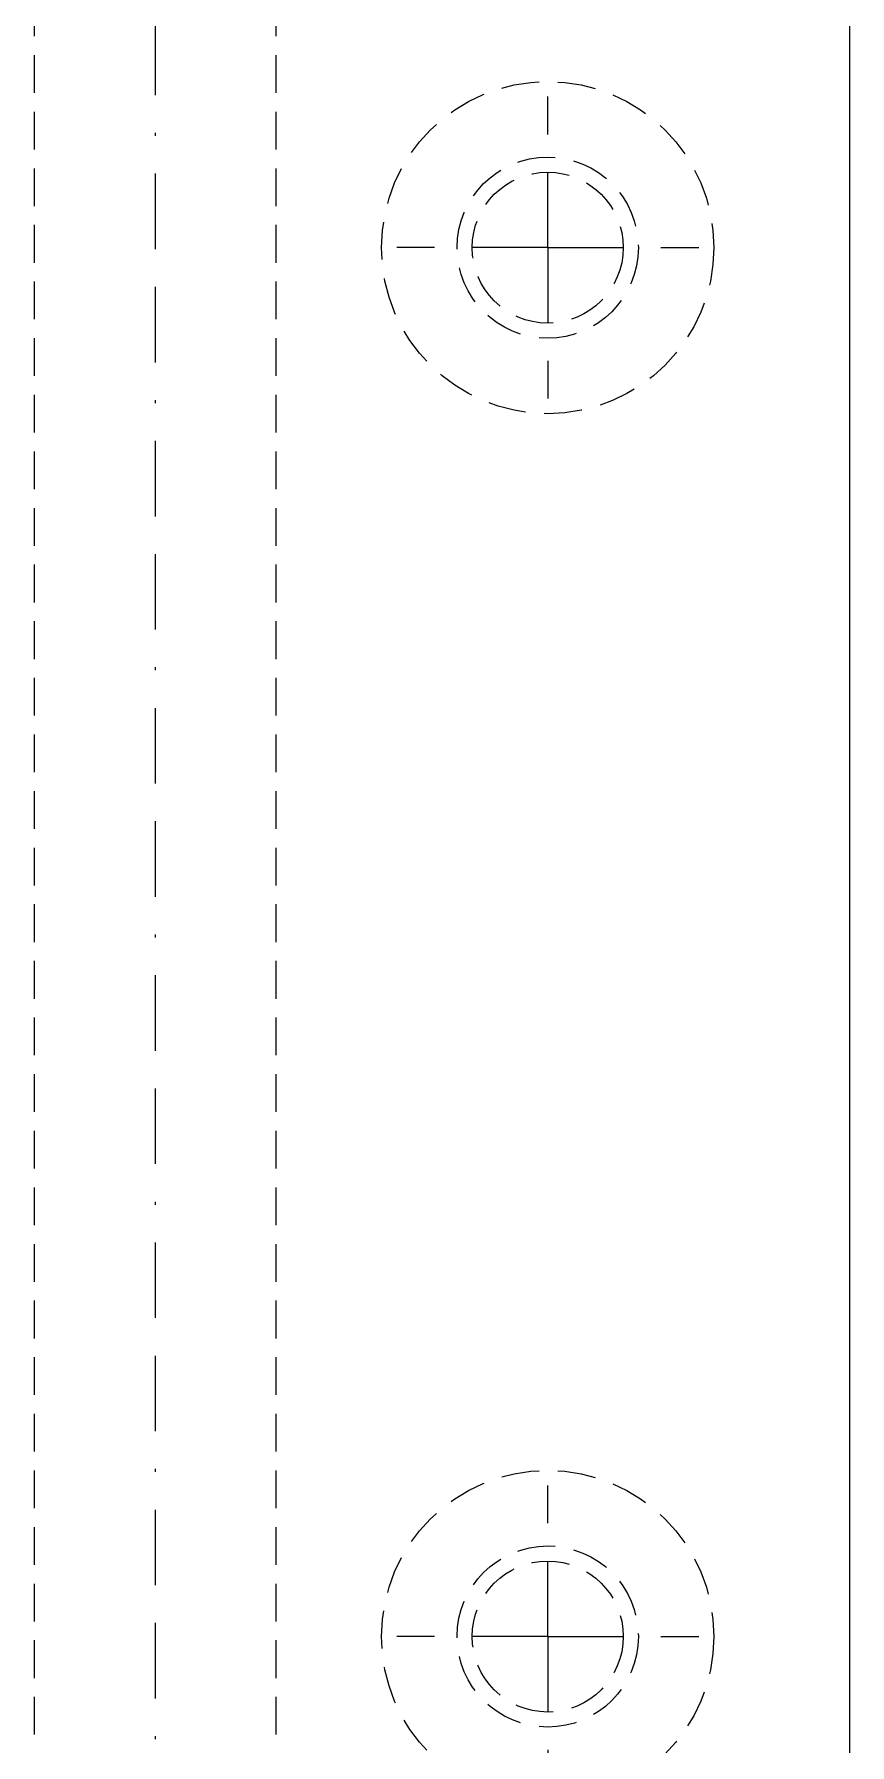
# Model space of a CAD drawing. Extents: x -430 to 437, y -440 to 538.
# Drawn here: x 259.3 to 286.3, y -135.2 to -78.5 of the extents above; entities that cross this region are included whole.
import ezdxf

# ---------------------------------------------------------------- set-up
doc = ezdxf.new("R2010")
doc.units = 0
doc.linetypes.add('BORDER', pattern=[8.75, 2.5, -1.25, 2.5, -1.25, 0, -1.25])
doc.linetypes.add('HIDDEN', pattern=[1.875, 1.25, -0.625])
for name, color, linetype in [('1', 7, 'CONTINUOUS'), ('11', 7, 'CONTINUOUS'), ('2', 7, 'CONTINUOUS')]:
    doc.layers.add(name, color=color, linetype=linetype)

msp = doc.modelspace()

# ---------------------------------------------------------------- linework, layer by layer
at = {"layer": '1', "color": 7, "linetype": 'CONTINUOUS'}
for p, q in [((286.3318, -189.6018), (286.3318, -59.6018)), ((286.3318, -190.6018), (286.3318, -59.8509))]:
    msp.add_line(p, q, dxfattribs=at)
at = {"layer": '1', "color": 2, "linetype": 'HIDDEN'}
for centre in [(276.3318, -85.6018), (276.3318, -131.6018)]:
    msp.add_circle(centre, 5.5, dxfattribs=at)
at = {"layer": '11', "color": 141, "linetype": 'BORDER'}
msp.add_line((263.3318, -56.6018), (263.3318, -168.6534), dxfattribs=at)
at = {"layer": '11', "color": 141, "linetype": 'HIDDEN'}
for p, q in [((259.3318, -73.6018), (259.3318, -171.5143)), ((267.3318, -73.6018), (267.3318, -171.6534))]:
    msp.add_line(p, q, dxfattribs=at)
at = {"layer": '2', "color": 141, "linetype": 'BORDER'}
for p, q in [((276.3318, -85.6018), (276.3318, -80.6018)), ((276.3318, -85.6018), (271.3318, -85.6018)), ((276.3318, -85.6018), (281.3318, -85.6018)), ((276.3318, -85.6018), (276.3318, -90.6018)), ((276.3318, -131.6018), (276.3318, -126.6018)), ((276.3318, -131.6018), (271.3318, -131.6018)), ((276.3318, -131.6018), (281.3318, -131.6018)), ((276.3318, -131.6018), (276.3318, -136.6018))]:
    msp.add_line(p, q, dxfattribs=at)
at = {"layer": '2', "color": 231, "linetype": 'HIDDEN'}
for centre in [(276.3318, -85.6018), (276.3318, -131.6018)]:
    msp.add_circle(centre, 3, dxfattribs=at)
at = {"layer": '2', "color": 141, "linetype": 'HIDDEN'}
for centre in [(276.3318, -85.6018), (276.3318, -131.6018)]:
    msp.add_circle(centre, 2.5, dxfattribs=at)

doc.saveas('drawing.dxf')
